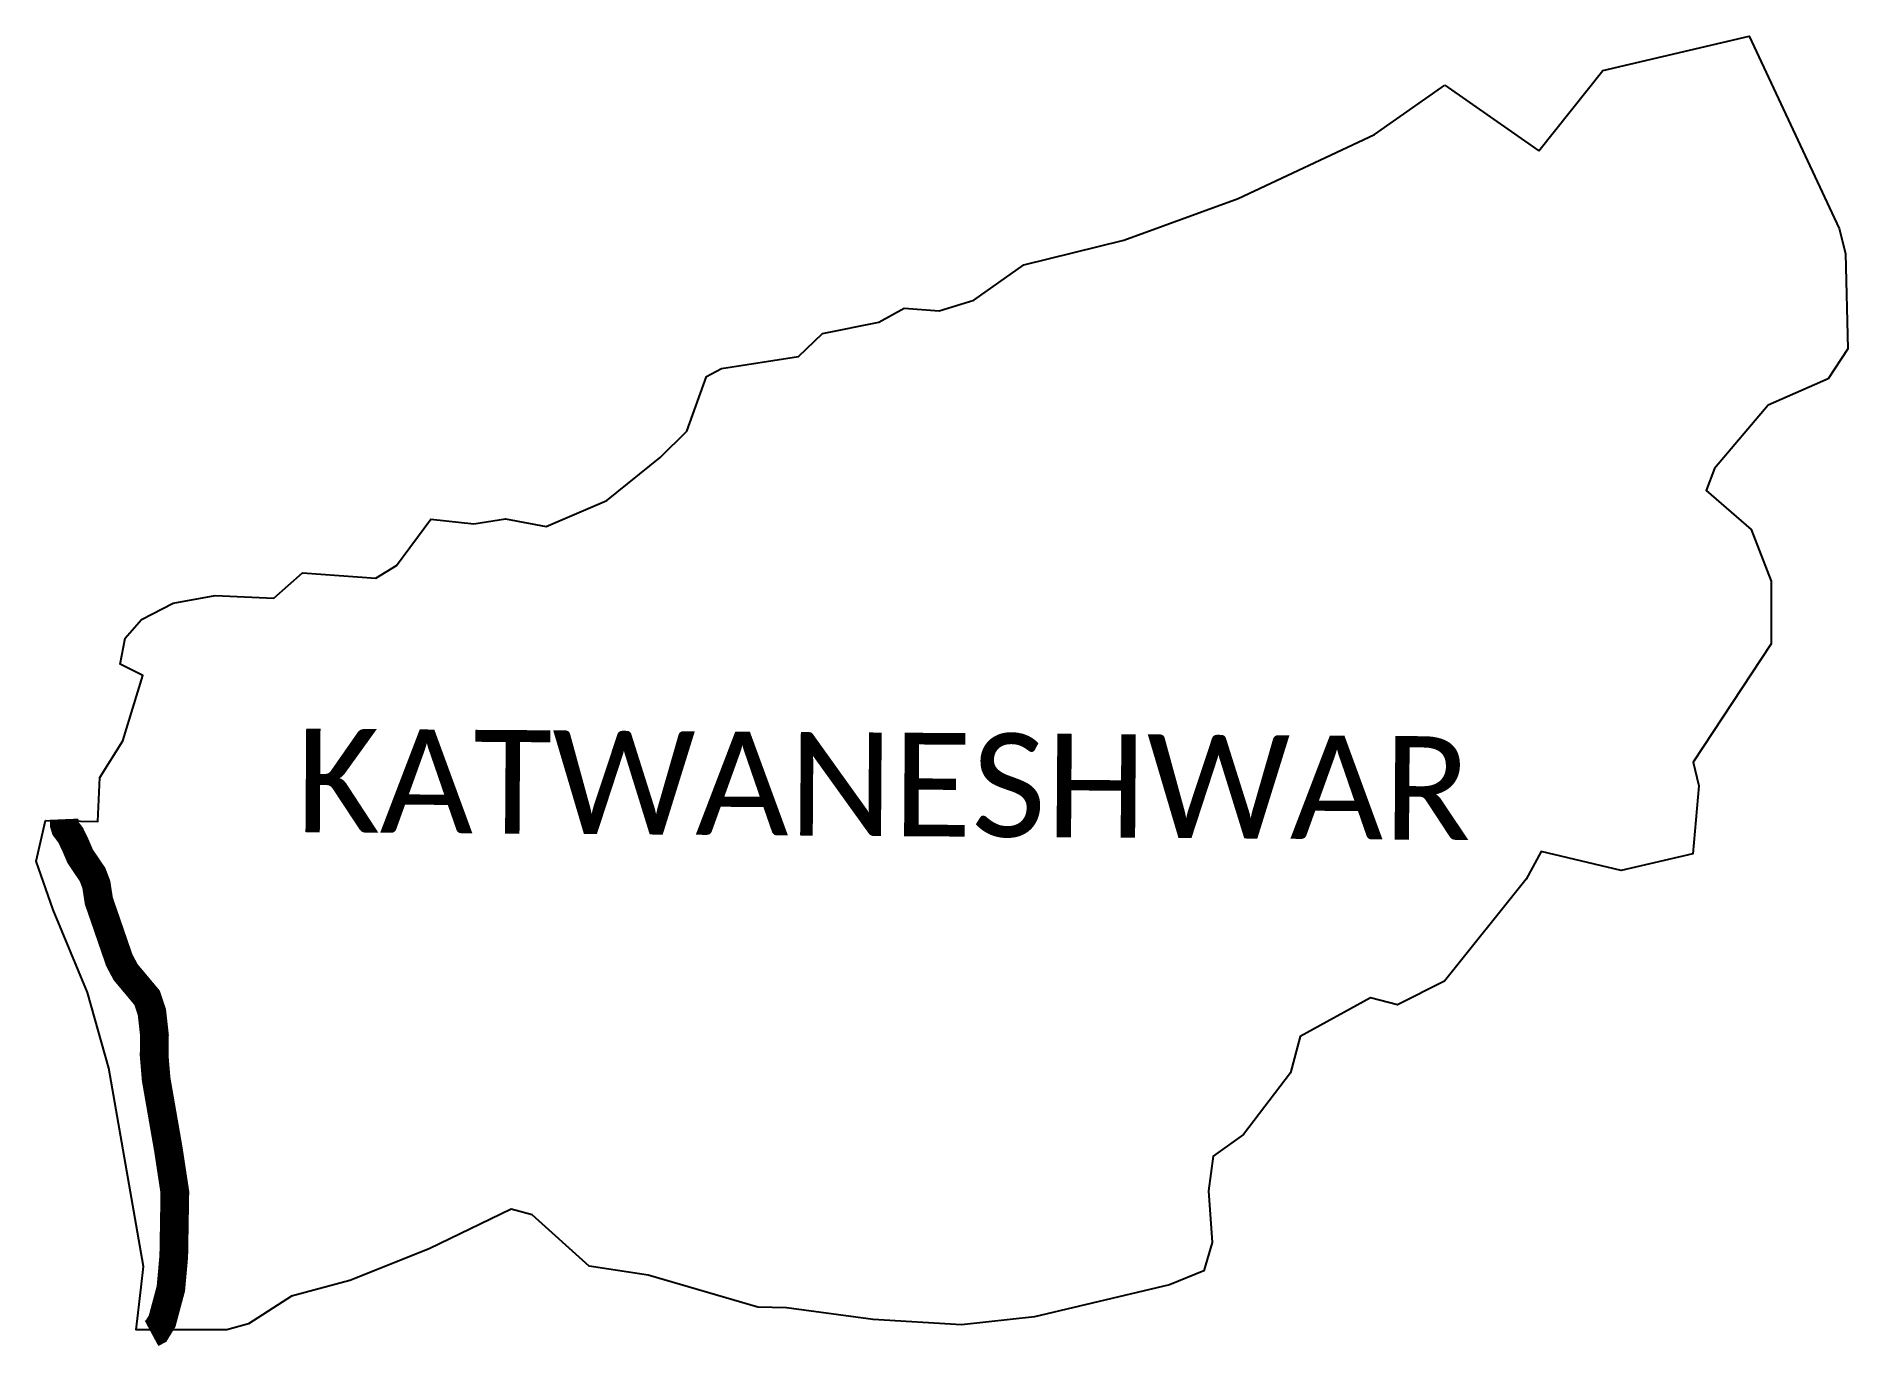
# Model space of a CAD drawing. Header units: metres. Extents: x 328468 to 331623, y 1804762 to 1807048.
import ezdxf

# ---------------------------------------------------------------- set-up
doc = ezdxf.new("R2010")
doc.units = ezdxf.units.M
for name, color, linetype in [('UNPROTECTED', 130, 'Continuous'), ('UNPROTECTED DUE TO CREEK', 150, 'Continuous'), ('village', 3, 'Continuous'), ('VILLAGE NAME', 250, 'Continuous')]:
    doc.layers.add(name, color=color, linetype=linetype)
doc.styles.get("Standard").update_dxf_attribs({"font": 'simplex.shx'})

msp = doc.modelspace()

# ---------------------------------------------------------------- linework, layer by layer
at = {"layer": 'UNPROTECTED', "const_width": 50, "flags": 128}
msp.add_lwpolyline([(328516.2, 1805683.6), (328516.6, 1805674.2), (328518.5, 1805667.9), (328527.6, 1805655.7), (328535.4, 1805639.5), (328544.2, 1805619), (328556.9, 1805600.1), (328565.7, 1805587.2), (328572.3, 1805569.8), (328576.7, 1805541.1), (328587, 1805511.4), (328602.5, 1805466.3), (328612.4, 1805437.6), (328623.4, 1805417), (328644.5, 1805391.8), (328660.8, 1805372.3), (328669.1, 1805347.1), (328673.6, 1805306.9), (328673, 1805272.2), (328676.5, 1805230.4), (328697.9, 1805107.6), (328709.1, 1805033.6), (328707.7, 1804951.5)], dxfattribs=at)
at = {"layer": 'UNPROTECTED DUE TO CREEK', "flags": 128}
msp.add_lwpolyline([(328707.7, 1804951.5, 50, 50, 0), (328707.2, 1804922, 50, 50, 0), (328702.1, 1804865.4, 50, 50, 0), (328697.4, 1804848, 50, 50, 0), (328687, 1804809.1, 50, 50, 0), (328676.5, 1804791.8, 50, 50, 0), (328668.5, 1804787.5, 0, 0, 0)], format="xyseb", dxfattribs=at)
at = {"layer": 'village', "flags": 128}
msp.add_lwpolyline([(330921.1, 1806962.8), (331084.7, 1806848.6)], dxfattribs=at)
at = {"layer": 'village'}
for points in [[(331084.7, 1806848.6, 0), (331196.6, 1806988.3, 0), (331451, 1807048.1, 0), (331608.1, 1806713.3, 0), (331619.3, 1806669.3, 0), (331623, 1806503.2, 0), (331588.6, 1806450.8, 0), (331484.2, 1806404.9, 0), (331391.1, 1806294.6, 0), (331376.5, 1806256.4, 0), (331455, 1806188.7, 0), (331489.8, 1806098.5, 0), (331489.8, 1805989.5, 0), (331354, 1805783.3, 0), (331363.6, 1805742, 0), (331353.4, 1805623, 0), (331228.2, 1805594.5, 0), (331089, 1805627.5, 0), (331062.7, 1805579.2, 0), (330920.3, 1805401.4, 0), (330838.7, 1805359.9, 0), (330791.4, 1805372.2, 0), (330668.9, 1805305.2, 0), (330652.5, 1805241.7, 0), (330570.7, 1805134.4, 0), (330517.7, 1805096.6, 0), (330509.7, 1805036, 0), (330515.7, 1804945.7, 0), (330501.3, 1804896.7, 0), (330441.6, 1804872.4, 0), (330206.5, 1804816.2, 0), (330079.3, 1804802.7, 0), (329925.3, 1804812, 0), (329774.6, 1804832, 0), (329724.8, 1804833.1, 0), (329533.3, 1804889.2, 0), (329430.5, 1804904.7, 0), (329331.6, 1804993.9, 0), (329294.7, 1805004, 0), (329151.9, 1804934.8, 0), (329014.1, 1804880, 0), (328912.2, 1804852.4, 0), (328837.2, 1804804.5, 0), (328799.9, 1804793.9, 0), (328641.9, 1804794, 0), (328650.3, 1804867.9, 0)], [(328650.3, 1804867.9, 0), (328654.4, 1804903.9, 0), (328594, 1805249.8, 0), (328557, 1805381.4, 0), (328497.2, 1805525.6, 0), (328467.6, 1805610.7, 0), (328483.7, 1805681.3, 0), (328574.9, 1805679.9, 0), (328578.2, 1805756.2, 0), (328618.3, 1805820.1, 0), (328653.4, 1805934.3, 0), (328613.9, 1805953.7, 0), (328622.4, 1805999.1, 0), (328650.7, 1806031.5, 0), (328706.2, 1806059.9, 0), (328779.2, 1806073.7, 0), (328881.2, 1806068.9, 0), (328931.2, 1806113.1, 0), (329059.1, 1806103.7, 0), (329095, 1806125.5, 0), (329154.9, 1806206.4, 0), (329230, 1806198.6, 0), (329285.2, 1806206.9, 0), (329355.9, 1806193.9, 0), (329461.5, 1806238.9, 0), (329554.6, 1806314, 0), (329600.7, 1806360, 0), (329635.4, 1806455.4, 0), (329661.3, 1806469.2, 0), (329795.1, 1806489.8, 0), (329836.9, 1806529.8, 0), (329935.2, 1806549.6, 0), (329979.5, 1806574, 0), (330040.5, 1806569.3, 0), (330100.9, 1806588.2, 0), (330188, 1806649.7, 0), (330361.8, 1806692.7, 0), (330560.9, 1806765.6, 0), (330798.4, 1806876.8, 0), (330921.1, 1806962.8, 0)]]:
    msp.add_polyline3d(points, dxfattribs=at)

# ---------------------------------------------------------------- texts
at = {"layer": 'VILLAGE NAME', "color": 7, "insert": (328920.8, 1805841.5), "char_height": 180.345, "attachment_point": 1, "rotation": 359.6139}
msp.add_mtext_dynamic_manual_height_columns('{\\fCalibri|b0|i0|c0|p34;KATWANESHWAR}', width=1779.605, gutter_width=901.7, heights=[0], dxfattribs=at)

doc.saveas('drawing.dxf')
